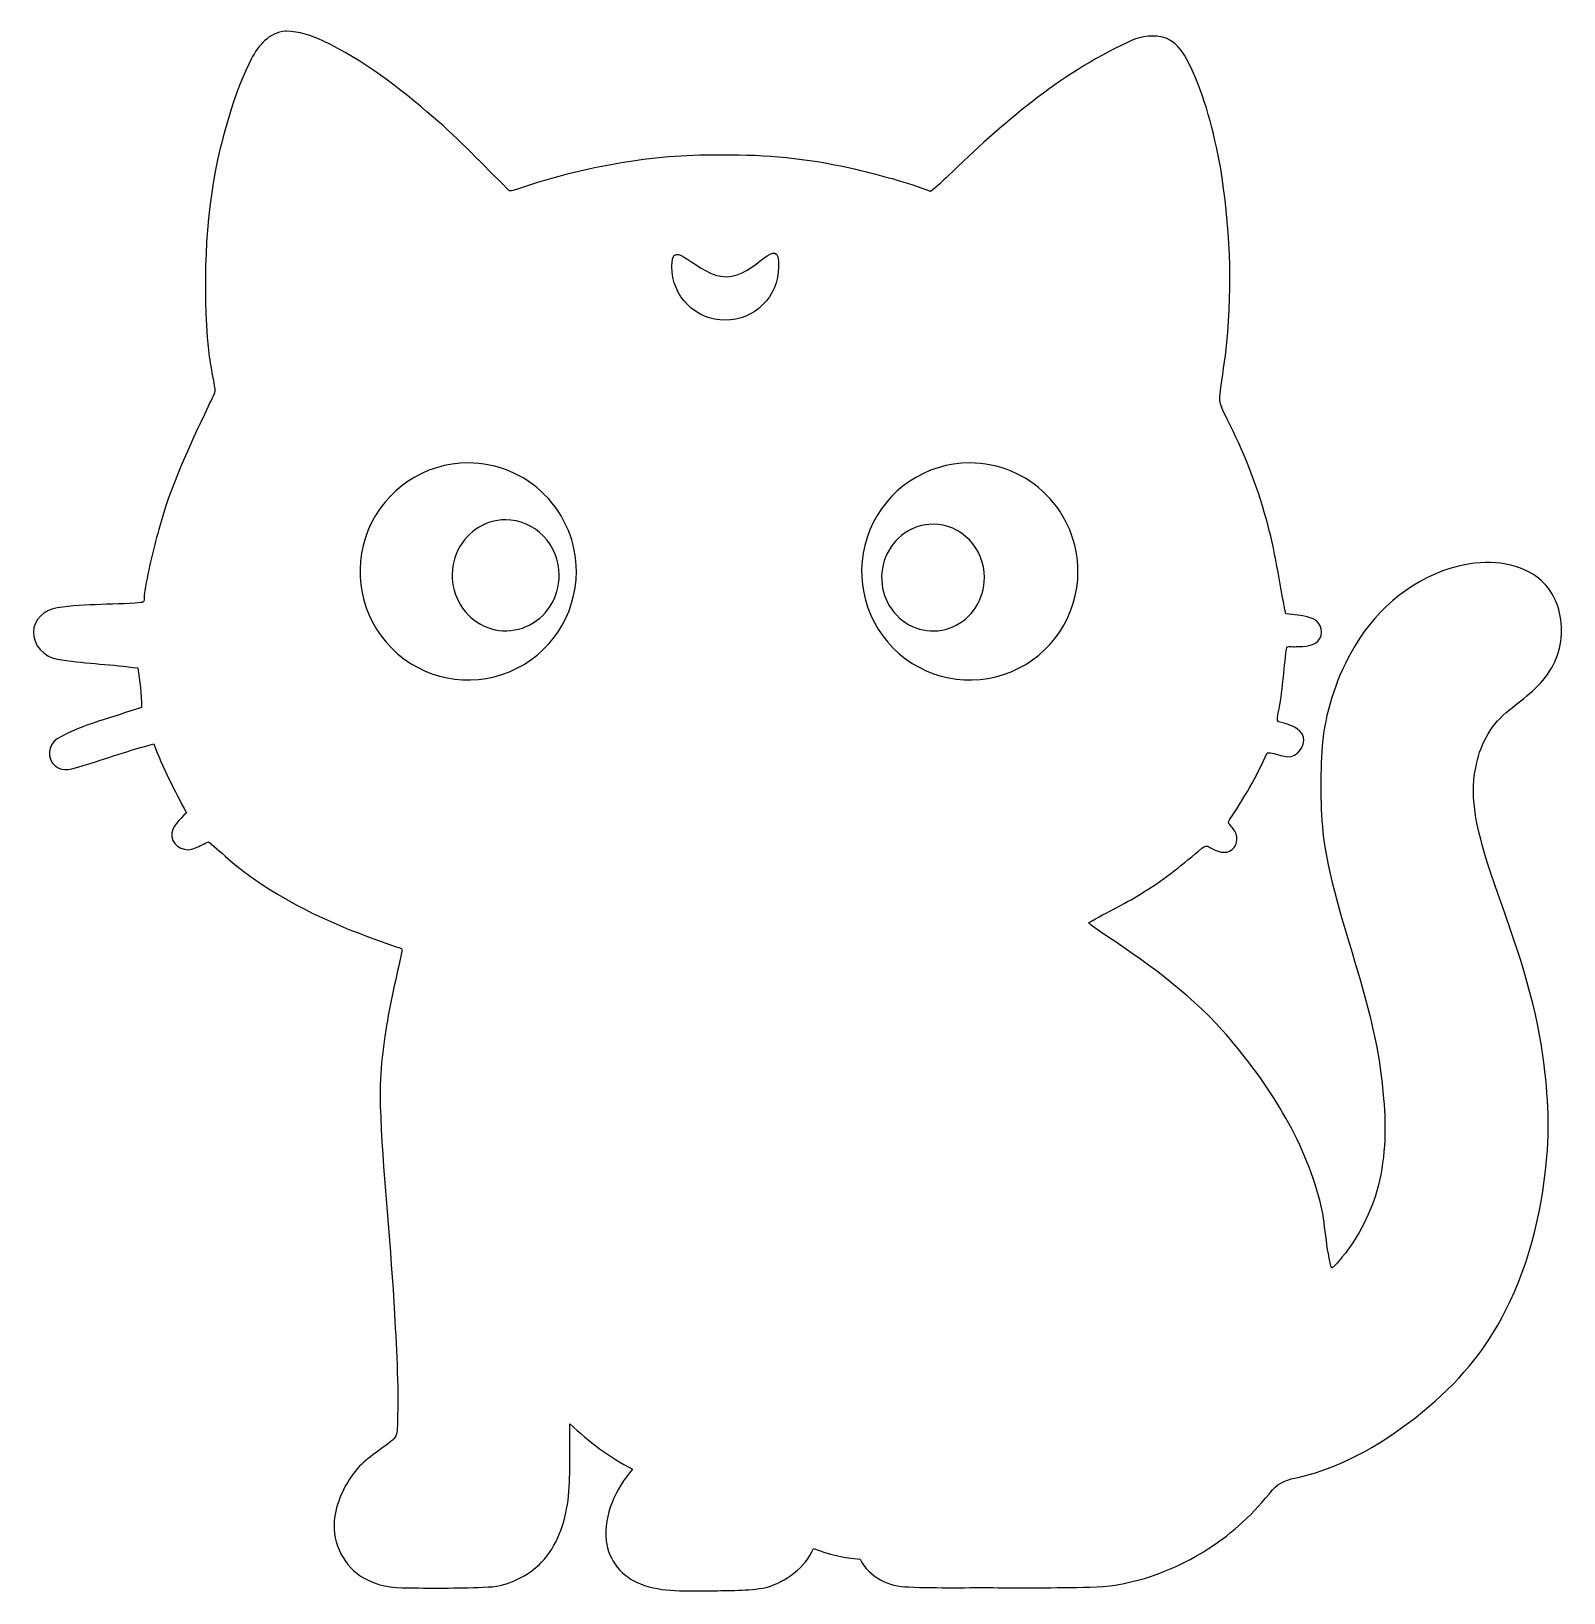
# Model space of a CAD drawing. Header units: millimetres. Extents: x -319.4 to -232.5, y 230.6 to 319.1.
import ezdxf

# ---------------------------------------------------------------- set-up
doc = ezdxf.new("R2010")
doc.units = ezdxf.units.MM
doc.layers.add('Edgecut', color=7, linetype='CONTINUOUS')

msp = doc.modelspace()

# ---------------------------------------------------------------- linework, layer by layer
at = {"layer": 'Edgecut', "color": 6}
for points in [[(-304.96933, 319.107887)], [(-280.01726, 305.183747)], [(-294.66449, 294.628201)], [(-266.20999, 294.628201)], [(-292.53705, 291.401458)], [(-268.29507, 291.150676)]]:
    msp.add_lwpolyline(points, close=True, dxfattribs=at)
for points in [[(-305.03939, 319.106886), (-305.94325, 319.052496), (-306.57992, 318.280322), (-306.96581, 317.531988)], [(-304.96939, 319.107846), (-304.99269, 319.107817), (-305.01609, 319.10744), (-305.03939, 319.106886)], [(-302.90539, 318.564293), (-303.55469, 318.858976), (-304.24804, 319.10877), (-304.96933, 319.107887)], [(-255.35308, 318.788787), (-256.00601, 318.916847), (-256.68086, 318.774607), (-257.26825, 318.477317)], [(-253.75797, 317.253562), (-254.09198, 317.913739), (-254.56173, 318.658739), (-255.35308, 318.788787)], [(-296.64528, 314.235371), (-298.56296, 315.899578), (-300.60165, 317.470751), (-302.90539, 318.564293)], [(-257.26825, 318.477317), (-261.13084, 316.672239), (-264.40305, 313.858575), (-267.43309, 310.904948)], [(-306.96581, 317.531988), (-307.78284, 315.939358), (-308.28094, 314.206779), (-308.73011, 312.480945)], [(-251.99806, 311.409824), (-252.37448, 313.410269), (-252.86556, 315.414457), (-253.75797, 317.253562)], [(-292.42508, 310.161656), (-293.83209, 311.519562), (-295.14731, 312.973768), (-296.64528, 314.235371)], [(-308.73011, 312.480945), (-309.57206, 308.978963), (-309.69545, 305.34116), (-309.47035, 301.758596)], [(-285.43331, 311.717288), (-287.64324, 311.40203), (-289.81907, 310.86743), (-291.92936, 310.141246)], [(-279.72938, 312.079875), (-281.63638, 312.110165), (-283.55115, 312.044115), (-285.43331, 311.717288)], [(-272.66552, 311.261623), (-274.97911, 311.802827), (-277.35199, 312.090907), (-279.72938, 312.079875)], [(-268.43197, 310.023753), (-269.80806, 310.54638), (-271.23493, 310.921591), (-272.66552, 311.261623)], [(-267.43309, 310.904948), (-267.762, 310.607299), (-268.06771, 310.27923), (-268.43197, 310.023753)], [(-251.63089, 301.448889), (-251.30441, 304.765604), (-251.45346, 308.124566), (-251.99806, 311.409824)], [(-291.92936, 310.141246), (-292.10272, 310.105746), (-292.31074, 309.946738), (-292.42508, 310.161656)], [(-283.1127, 305.747664), (-283.1357, 307.620538), (-281.6887, 305.183779), (-280.01726, 305.183747)], [(-280.01726, 305.183747), (-278.34582, 305.183779), (-277.01385, 307.810357), (-277.05992, 305.747664)], [(-280.08631, 302.721274), (-281.75775, 302.721242), (-283.11273, 304.076221), (-283.1127, 305.747664)], [(-277.05992, 305.747664), (-277.05988, 304.076221), (-278.41487, 302.721242), (-280.08631, 302.721274)], [(-309.47035, 301.758596), (-309.40195, 300.771824), (-309.20332, 299.788947), (-309.03585, 298.826047)], [(-252.01027, 298.549337), (-251.90765, 299.518902), (-251.70731, 300.475828), (-251.63089, 301.448889)], [(-309.03585, 298.826047), (-309.01965, 298.444034), (-309.3067, 298.139024), (-309.42839, 297.792073)], [(-251.60686, 297.110815), (-251.81509, 297.564355), (-252.12284, 298.026107), (-252.01027, 298.549337)], [(-309.42839, 297.792073), (-310.50726, 295.543855), (-311.5663, 293.269031), (-312.21216, 290.852185)], [(-249.40254, 291.471357), (-249.92946, 293.425057), (-250.69925, 295.305287), (-251.60686, 297.110815)], [(-294.66449, 294.628201), (-297.146343, 294.628201), (-299.383817, 293.128727), (-300.333581, 290.828981)], [(-290.325556, 292.825616), (-291.476313, 293.979792), (-293.037074, 294.628201), (-294.66449, 294.628201)], [(-266.20999, 294.628201), (-268.691843, 294.628201), (-270.929317, 293.128727), (-271.879081, 290.828981)], [(-261.871056, 292.825616), (-263.021813, 293.979792), (-264.582574, 294.628201), (-266.20999, 294.628201)], [(-288.528311, 288.473789), (-288.528311, 290.106041), (-289.174799, 291.671439), (-290.325556, 292.825616)], [(-260.073811, 288.473789), (-260.073811, 290.106041), (-260.720299, 291.671439), (-261.871056, 292.825616)], [(-292.53705, 291.401458), (-293.764889, 291.401458), (-294.871827, 290.634979), (-295.3417, 289.45943)], [(-290.390463, 290.48004), (-290.959774, 291.070014), (-291.731924, 291.401458), (-292.53705, 291.401458)], [(-248.2917, 286.073751), (-248.64651, 287.863313), (-248.89365, 289.701796), (-249.40254, 291.471357)], [(-312.21216, 290.852185), (-312.55239, 289.632844), (-312.84321, 288.396756), (-313.04262, 287.146969)], [(-300.333581, 290.828981), (-301.283345, 288.529235), (-300.758359, 285.882112), (-299.003424, 284.121963)], [(-289.501318, 288.25554), (-289.501318, 289.089889), (-289.821153, 289.890066), (-290.390463, 290.48004)], [(-271.879081, 290.828981), (-272.828845, 288.529235), (-272.303859, 285.882112), (-270.548924, 284.121963)], [(-268.29507, 291.150676), (-269.474142, 291.150676), (-270.537116, 290.413574), (-270.988327, 289.28308)], [(-266.23374, 290.264573), (-266.780439, 290.831936), (-267.521921, 291.150676), (-268.29507, 291.150676)], [(-265.37991, 288.12533), (-265.37991, 288.927702), (-265.687042, 289.69721), (-266.23374, 290.264573)], [(-295.3417, 289.45943), (-295.811574, 288.283882), (-295.55185, 286.930766), (-294.683637, 286.03104)], [(-270.988327, 289.28308), (-271.439538, 288.152585), (-271.19013, 286.85133), (-270.3564, 285.986087)], [(-234.44152, 288.41559), (-235.82483, 289.178891), (-237.51374, 289.08385), (-238.98234, 288.633983)], [(-292.316276, 282.787854), (-290.023343, 283.74044), (-288.528311, 285.984562), (-288.528311, 288.473789)], [(-291.375326, 285.349091), (-290.240951, 285.836019), (-289.501318, 286.983135), (-289.501318, 288.25554)], [(-267.179486, 285.330274), (-266.090166, 285.79854), (-265.37991, 286.901692), (-265.37991, 288.12533)], [(-263.861776, 282.787854), (-261.568843, 283.74044), (-260.073811, 285.984562), (-260.073811, 288.473789)], [(-238.98234, 288.633983), (-241.39668, 287.892041), (-243.39131, 286.076288), (-244.58441, 283.875148)], [(-232.72376, 285.937371), (-232.88451, 286.967647), (-233.50582, 287.930172), (-234.44152, 288.41559)], [(-313.04262, 287.146969), (-313.06632, 286.981316), (-312.96372, 286.684918), (-313.23164, 286.709422)], [(-318.27581, 286.336157), (-318.92272, 286.144571), (-319.44991, 285.482345), (-319.30407, 284.788724)], [(-315.81934, 286.589644), (-316.64081, 286.557204), (-317.47479, 286.532944), (-318.27581, 286.336157)], [(-313.23164, 286.709422), (-314.08968, 286.619932), (-314.95695, 286.626142), (-315.81934, 286.589644)], [(-294.683637, 286.03104), (-293.815423, 285.131314), (-292.509701, 284.862163), (-291.375326, 285.349091)], [(-246.90544, 285.849637), (-247.35609, 286.002911), (-247.84243, 285.994865), (-248.2917, 286.073751)], [(-270.3564, 285.986087), (-269.52267, 285.120844), (-268.268807, 284.862008), (-267.179486, 285.330274)], [(-246.34696, 284.666508), (-246.08701, 285.121805), (-246.39966, 285.746184), (-246.90544, 285.849637)], [(-233.32877, 282.815995), (-232.71641, 283.723177), (-232.51751, 284.868212), (-232.72376, 285.937371)], [(-319.30407, 284.788724), (-319.18821, 284.029309), (-318.45519, 283.488958), (-317.70952, 283.461398)], [(-248.24802, 284.076374), (-248.23592, 284.316795), (-247.86591, 284.164794), (-247.69889, 284.213515)], [(-247.69889, 284.213515), (-247.22968, 284.218315), (-246.62357, 284.216815), (-246.34696, 284.666508)], [(-317.70952, 283.461398), (-316.28121, 283.231293), (-314.83223, 283.206915), (-313.40807, 282.999819)], [(-299.003424, 284.121963), (-297.248489, 282.361813), (-294.609209, 281.835268), (-292.316276, 282.787854)], [(-270.548924, 284.121963), (-268.793989, 282.361813), (-266.154709, 281.835268), (-263.861776, 282.787854)], [(-248.71303, 280.45222), (-248.46136, 281.649397), (-248.40356, 282.860588), (-248.24802, 284.076374)], [(-244.58441, 283.875148), (-245.48315, 282.251479), (-246.05148, 280.439063), (-246.22912, 278.591981)], [(-313.40807, 282.999819), (-313.26711, 282.267599), (-313.2287, 281.517226), (-313.18606, 280.765742)], [(-235.77609, 280.471864), (-234.92284, 281.209699), (-233.92563, 281.828855), (-233.32877, 282.815995)], [(-313.18606, 280.765742), (-314.79486, 280.210531), (-316.48388, 279.821336), (-317.98437, 278.991527)], [(-248.69963, 279.946203), (-248.85319, 280.050162), (-248.70363, 280.294292), (-248.71303, 280.45222)], [(-247.48789, 279.423971), (-247.81899, 279.733682), (-248.27583, 279.848039), (-248.69963, 279.946203)], [(-237.51425, 277.336945), (-237.30726, 278.537643), (-236.7276, 279.691418), (-235.77609, 280.471864)], [(-317.98437, 278.991527), (-318.47852, 278.650465), (-318.58853, 277.838206), (-318.09385, 277.446767)], [(-247.78639, 278.048201), (-247.3228, 278.296882), (-247.05423, 279.027169), (-247.48789, 279.423971)], [(-316.56282, 277.449667), (-315.20457, 277.855192), (-313.86997, 278.341754), (-312.4954, 278.693258)], [(-312.4954, 278.693258), (-312.01034, 277.337828), (-311.31183, 276.058027), (-310.64852, 274.792535)], [(-251.47444, 274.380742), (-250.68273, 275.602453), (-249.91272, 276.8463), (-249.34851, 278.192395)], [(-249.34851, 278.192395), (-248.82546, 278.211365), (-248.29909, 277.802875), (-247.78639, 278.048201)], [(-246.22912, 278.591981), (-246.34061, 276.849929), (-246.32562, 275.095605), (-246.15432, 273.358399)], [(-318.09385, 277.446767), (-317.65813, 277.05801), (-317.04583, 277.304717), (-316.56282, 277.449667)], [(-236.86652, 271.983965), (-237.36588, 273.709988), (-237.89325, 275.531166), (-237.51425, 277.336945)], [(-310.64852, 274.792535), (-310.99675, 274.406156), (-311.53968, 274.020611), (-311.46868, 273.433167)], [(-251.26597, 273.872053), (-251.34227, 274.039334), (-251.65716, 274.198768), (-251.47444, 274.380742)], [(-251.32667, 272.709335), (-250.9651, 272.99184), (-250.98381, 273.540739), (-251.26597, 273.872053)], [(-311.46868, 273.433167), (-311.39738, 272.827365), (-310.64119, 272.517079), (-310.12953, 272.80622)], [(-310.12953, 272.80622), (-309.87404, 272.8991), (-309.64102, 273.043961), (-309.387, 273.140387)], [(-309.387, 273.140387), (-308.54455, 272.44247), (-307.75826, 271.674303), (-306.84584, 271.06443)], [(-256.2791, 270.335061), (-255.11976, 271.040478), (-254.07794, 271.913586), (-253.03909, 272.780095)], [(-253.03909, 272.780095), (-252.90609, 272.898419), (-252.73562, 272.948228), (-252.58647, 272.824345)], [(-252.58647, 272.824345), (-252.21873, 272.605007), (-251.7042, 272.388492), (-251.32667, 272.709335)], [(-246.15432, 273.358399), (-245.76452, 270.634308), (-244.84694, 268.025751), (-244.09171, 265.389117)], [(-233.86702, 262.079296), (-234.46746, 265.489891), (-235.76729, 268.717516), (-236.86652, 271.983965)], [(-306.84584, 271.06443), (-304.40636, 269.331571), (-301.62141, 268.165624), (-298.80026, 267.213109)], [(-259.47563, 268.555505), (-258.41693, 269.161333), (-257.30288, 269.667713), (-256.2791, 270.335061)], [(-258.84734, 268.071419), (-259.06059, 268.227484), (-259.28855, 268.366909), (-259.47563, 268.555505)], [(-251.87656, 262.451989), (-253.88426, 264.685169), (-256.36232, 266.416296), (-258.84734, 268.071419)], [(-298.41879, 266.946656), (-298.73657, 265.444589), (-299.12034, 263.956105), (-299.33756, 262.434439)], [(-298.80026, 267.213109), (-298.67826, 267.123329), (-298.34174, 267.150119), (-298.41879, 266.946656)], [(-244.09171, 265.389117), (-243.43435, 263.173321), (-242.90649, 260.894775), (-242.74055, 258.577593)], [(-299.33756, 262.434439), (-299.60605, 260.814354), (-299.72689, 259.167908), (-299.62576, 257.526833)], [(-246.42402, 253.061158), (-247.41751, 256.588011), (-249.46873, 259.726953), (-251.87656, 262.451989)], [(-233.44645, 255.679566), (-233.31008, 257.819687), (-233.51215, 259.969197), (-233.86702, 262.079296)], [(-242.74055, 258.577593), (-242.58677, 256.811974), (-242.63406, 255.006541), (-243.14243, 253.283936)], [(-299.62576, 257.526833), (-299.46994, 253.79958), (-299.03193, 250.090202), (-298.8447, 246.364263)], [(-235.815, 246.555764), (-234.37604, 249.380167), (-233.67892, 252.533508), (-233.44645, 255.679566)], [(-243.14243, 253.283936), (-243.56311, 251.858168), (-244.28775, 250.515148), (-245.25844, 249.389132)], [(-245.70667, 249.026545), (-246.06592, 250.343666), (-246.02235, 251.748983), (-246.42402, 253.061158)], [(-245.25844, 249.389132), (-245.38958, 249.260606), (-245.6648, 248.873039), (-245.70667, 249.026545)], [(-298.8447, 246.364263), (-298.72241, 244.169137), (-298.58556, 241.959951), (-298.69803, 239.758926)], [(-240.52691, 240.818079), (-238.59408, 242.389063), (-236.92386, 244.314843), (-235.815, 246.555764)], [(-288.9673, 236.049326), (-288.85516, 237.408782), (-288.8992, 238.774129), (-288.8885, 240.136583)], [(-288.8885, 240.136583), (-287.832, 239.126821), (-286.64686, 238.2436), (-285.35037, 237.566622)], [(-247.57857, 237.09665), (-244.95492, 237.702452), (-242.59867, 239.13606), (-240.52691, 240.818079)], [(-298.69803, 239.758926), (-298.68273, 239.452467), (-298.90465, 239.242489), (-299.13023, 239.072661)], [(-299.13023, 239.072661), (-299.83549, 238.524534), (-300.63671, 238.067381), (-301.16327, 237.324194)], [(-301.16327, 237.324194), (-301.79287, 236.483293), (-302.23653, 235.462171), (-302.26973, 234.402516)], [(-285.35037, 237.566622), (-286.28401, 236.443549), (-286.99661, 234.999703), (-286.83906, 233.504922)], [(-249.0436, 236.390166), (-248.673, 236.818947), (-248.12491, 237.01611), (-247.57857, 237.09665)], [(-290.35261, 232.443483), (-289.49652, 233.444375), (-289.11859, 234.764091), (-288.9673, 236.049326)], [(-252.66356, 233.061274), (-251.27638, 233.952685), (-250.06508, 235.099395), (-249.0436, 236.390166)], [(-302.26973, 234.402516), (-302.28903, 233.107832), (-301.54178, 231.806139), (-300.34369, 231.272365)], [(-286.83906, 233.504922), (-286.70586, 232.413026), (-285.92865, 231.444023), (-284.8968, 231.065805)], [(-277.76122, 230.8518), (-276.62641, 231.20413), (-275.55834, 231.96503), (-275.07052, 233.074052)], [(-275.07052, 233.074052), (-274.23049, 232.731362), (-273.33289, 232.549122), (-272.43285, 232.457025)], [(-258.65302, 230.913217), (-256.51727, 231.106413), (-254.46327, 231.914028), (-252.66356, 233.061274)], [(-293.25807, 230.901392), (-292.15206, 231.05248), (-291.09793, 231.613537), (-290.35261, 232.443483)], [(-272.43285, 232.457025), (-271.92945, 231.457827), (-270.7866, 230.892371), (-269.69409, 230.887277)], [(-300.34369, 231.272365), (-299.5481, 230.852712), (-298.63166, 230.819723), (-297.75236, 230.832342)], [(-297.75236, 230.832342), (-296.25442, 230.819792), (-294.75344, 230.812742), (-293.25807, 230.901392)], [(-284.8968, 231.065805), (-283.63556, 230.557765), (-282.24701, 230.683353), (-280.91788, 230.66812)], [(-280.91788, 230.66812), (-279.86554, 230.6982), (-278.79928, 230.66382), (-277.76122, 230.8518)], [(-269.69409, 230.887277), (-267.99495, 230.812937), (-266.29315, 230.861477), (-264.59288, 230.845887)], [(-264.59288, 230.845887), (-262.61311, 230.853587), (-260.6308, 230.816177), (-258.65302, 230.913217)]]:
    msp.add_open_spline(points, degree=3, dxfattribs=at)

doc.saveas('drawing.dxf')
